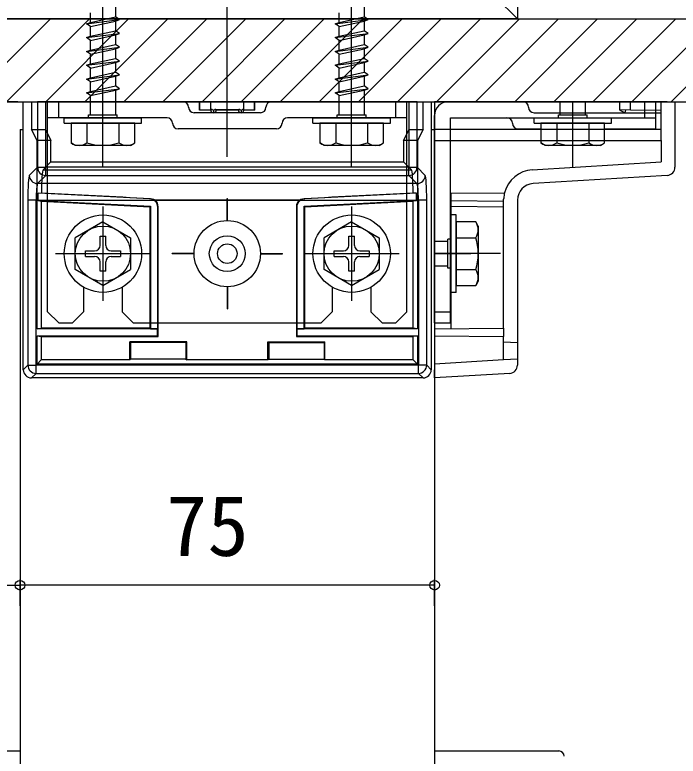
# Model space of a CAD drawing. Units: millimetres, scale not verified. Extents: x -875 to 875, y -1310 to 1300.
# Drawn here: x -531.6 to -411.6, y 831.6 to 965.7 of the extents above; entities that cross this region are included whole.
import ezdxf
from ezdxf.enums import TextEntityAlignment as Align

# ---------------------------------------------------------------- set-up
doc = ezdxf.new("R2010")
doc.units = ezdxf.units.MM
doc.header["$LTSCALE"] = 4
for name, color, linetype in [('0-4_YKK_12', 2, 'Continuous'), ('0-5_YKK_13', 4, 'Continuous'), ('0-6_YKK_D', 6, 'Continuous'), ('0-8_YSS_K', 3, 'Continuous')]:
    doc.layers.add(name, color=color, linetype=linetype)
doc.styles.add('ＭＳ ゴシック', font='')
doc.styles.get('ＭＳ ゴシック').set_extended_font_data('MS Gothic')

msp = doc.modelspace()

# ---------------------------------------------------------------- linework, layer by layer
at = {"layer": '0-4_YKK_12'}
for p, q in [((-530.699, 945), (-530.699, 145)), ((-530.699, 945), (-530.11, 945)), ((-456.289, 945), (-455.699, 945)), ((-455.699, 945), (-455.699, 145))]:
    msp.add_line(p, q, dxfattribs=at)
at = {"layer": '0-5_YKK_13'}
for p, q in [((-515.699, 938.1), (-515.699, 1039.144)), ((-470.699, 938.1), (-470.699, 1039.144)), ((-517.949, 964.35), (-517.949, 966.1)), ((-513.449, 967.1), (-513.449, 965.35)), ((-472.949, 964.35), (-472.949, 966.1)), ((-468.449, 967.1), (-468.449, 965.35)), ((-518.699, 964.1), (-512.699, 964.85)), ((-517.949, 964.35), (-513.449, 965.35)), ((-473.699, 964.1), (-467.699, 964.85)), ((-472.949, 964.35), (-468.449, 965.35)), ((-517.949, 961.85), (-517.949, 963.6)), ((-513.449, 964.6), (-513.449, 962.85)), ((-472.949, 961.85), (-472.949, 963.6)), ((-468.449, 964.6), (-468.449, 962.85)), ((-518.699, 961.6), (-512.699, 962.35)), ((-517.949, 961.85), (-513.449, 962.85)), ((-513.449, 962.1), (-513.449, 960.35)), ((-473.699, 961.6), (-467.699, 962.35)), ((-472.949, 961.85), (-468.449, 962.85)), ((-468.449, 962.1), (-468.449, 960.35)), ((-517.949, 959.35), (-517.949, 961.1)), ((-472.949, 959.35), (-472.949, 961.1)), ((-518.699, 959.1), (-512.699, 959.85)), ((-517.949, 959.35), (-513.449, 960.35)), ((-513.449, 959.6), (-513.449, 957.85)), ((-473.699, 959.1), (-467.699, 959.85)), ((-472.949, 959.35), (-468.449, 960.35)), ((-468.449, 959.6), (-468.449, 957.85)), ((-517.949, 956.85), (-517.949, 958.6)), ((-472.949, 956.85), (-472.949, 958.6)), ((-518.699, 956.6), (-512.699, 957.35)), ((-517.949, 956.85), (-513.449, 957.85)), ((-513.449, 957.1), (-513.449, 955.35)), ((-473.699, 956.6), (-467.699, 957.35)), ((-472.949, 956.85), (-468.449, 957.85)), ((-468.449, 957.1), (-468.449, 955.35)), ((-517.949, 954.35), (-517.949, 956.1)), ((-517.949, 954.35), (-513.449, 955.35)), ((-472.949, 954.35), (-472.949, 956.1)), ((-472.949, 954.35), (-468.449, 955.35)), ((-518.699, 954.1), (-512.699, 954.85)), ((-513.449, 954.6), (-513.449, 952.85)), ((-473.699, 954.1), (-467.699, 954.85)), ((-468.449, 954.6), (-468.449, 952.85)), ((-517.949, 951.85), (-517.949, 953.6)), ((-517.949, 951.85), (-513.449, 952.85)), ((-472.949, 951.85), (-472.949, 953.6)), ((-472.949, 951.85), (-468.449, 952.85)), ((-518.699, 951.6), (-512.699, 952.35)), ((-513.449, 952.1), (-513.449, 947.6)), ((-473.699, 951.6), (-467.699, 952.35)), ((-468.449, 952.1), (-468.449, 947.6)), ((-528.61, 950), (-528.61, 944.996)), ((-526.038, 950), (-527.536, 950)), ((-527.536, 950), (-527.536, 938.154)), ((-526.102, 950), (-526.102, 944.996)), ((-460.36, 950), (-526.038, 950)), ((-526.038, 938.154), (-526.038, 950)), ((-525.699, 912), (-525.699, 950)), ((-525.699, 950), (-460.699, 950)), ((-523.699, 947.1), (-523.699, 950)), ((-517.949, 947.6), (-517.949, 951.1)), ((-498.199, 948.5), (-498.199, 950)), ((-498.151, 948.548), (-498.151, 950)), ((-496.199, 948.565), (-496.199, 950)), ((-490.199, 948.565), (-490.199, 950)), ((-488.248, 948.548), (-488.248, 950)), ((-472.949, 947.6), (-472.949, 951.1)), ((-462.699, 947.1), (-462.699, 950)), ((-460.699, 912), (-460.699, 950)), ((-458.863, 950), (-460.36, 950)), ((-460.297, 944.996), (-460.297, 950)), ((-458.863, 950), (-456.289, 950)), ((-457.789, 944.996), (-457.789, 950)), ((-456.289, 950), (-456.289, 901.497)), ((-455.699, 950), (-455.699, 901.497)), ((-413.608, 950), (-455.699, 950)), ((-453.199, 950), (-415.699, 950)), ((-432.949, 947.6), (-432.949, 950)), ((-430.699, 938.1), (-430.699, 950)), ((-428.449, 950), (-428.449, 947.6)), ((-422.199, 948.565), (-422.199, 950)), ((-420.248, 948.548), (-420.248, 950)), ((-417.699, 950), (-417.699, 947.1)), ((-415.699, 950), (-415.699, 945.1)), ((-414.699, 944.996), (-414.699, 950)), ((-413.608, 950), (-412.199, 950)), ((-412.199, 950), (-412.199, 938.154)), ((-518.299, 947.6), (-513.099, 947.6)), ((-518.299, 947.1), (-518.299, 947.6)), ((-513.099, 947.1), (-513.099, 947.6)), ((-487.199, 948), (-499.199, 948)), ((-498.151, 948.548), (-496.199, 948.565)), ((-496.199, 948.565), (-495.934, 948.565)), ((-496.199, 948.557), (-496.199, 948.5)), ((-495.699, 948.5), (-495.699, 948)), ((-495.465, 948.565), (-490.934, 948.565)), ((-495.199, 948.557), (-495.199, 948.5)), ((-491.199, 948.5), (-495.199, 948.5)), ((-491.199, 948.557), (-491.199, 948.5)), ((-490.699, 948.5), (-490.699, 948)), ((-490.465, 948.565), (-490.199, 948.565)), ((-490.199, 948.565), (-488.248, 948.548)), ((-490.199, 948.557), (-490.199, 948.5)), ((-488.199, 948.5), (-490.199, 948.5)), ((-473.299, 947.6), (-468.099, 947.6)), ((-473.299, 947.1), (-473.299, 947.6)), ((-468.099, 947.1), (-468.099, 947.6)), ((-455.699, 910), (-455.699, 947.5)), ((-437.699, 948), (-415.699, 948)), ((-433.299, 947.6), (-428.099, 947.6)), ((-433.299, 947.1), (-433.299, 947.6)), ((-428.099, 947.1), (-428.099, 947.6)), ((-422.199, 948.565), (-420.248, 948.548)), ((-422.199, 948.5), (-422.199, 948.565)), ((-422.199, 948.5), (-421.199, 948)), ((-421.199, 948), (-421.081, 948.5)), ((-421.199, 948), (-414.699, 948)), ((-420.248, 948.548), (-414.699, 948.5)), ((-504.099, 947.1), (-525.699, 947.1)), ((-522.699, 947.1), (-508.699, 947.1)), ((-522.699, 946.1), (-522.699, 947.1)), ((-522.699, 946.1), (-508.699, 946.1)), ((-521.449, 946.1), (-521.449, 942.531)), ((-518.586, 946.1), (-518.586, 942.547)), ((-512.813, 946.1), (-512.813, 942.547)), ((-508.699, 946.1), (-508.699, 947.1)), ((-460.699, 947.1), (-482.299, 947.1)), ((-477.699, 947.1), (-463.699, 947.1)), ((-477.699, 946.1), (-477.699, 947.1)), ((-477.699, 946.1), (-463.699, 946.1)), ((-476.449, 946.1), (-476.449, 942.531)), ((-473.586, 946.1), (-473.586, 942.547)), ((-467.813, 946.1), (-467.813, 942.547)), ((-463.699, 946.1), (-463.699, 947.1)), ((-452.799, 947.1), (-415.699, 947.1)), ((-452.799, 910), (-452.799, 947.1)), ((-437.699, 947.1), (-423.699, 947.1)), ((-437.699, 946.1), (-437.699, 947.1)), ((-437.699, 946.1), (-423.699, 946.1)), ((-436.449, 946.1), (-436.449, 942.531)), ((-433.586, 946.1), (-433.586, 942.547)), ((-427.813, 946.1), (-427.813, 942.547)), ((-423.699, 946.1), (-423.699, 947.1)), ((-528.61, 944.996), (-526.102, 944.996)), ((-526.102, 944.996), (-525.102, 943)), ((-484.299, 945.1), (-502.099, 945.1)), ((-461.297, 943), (-460.297, 944.996)), ((-460.297, 944.996), (-457.789, 944.996)), ((-457.789, 944.996), (-458.789, 943)), ((-414.699, 944.996), (-455.699, 944.996)), ((-440.599, 945.1), (-436.399, 945.1)), ((-424.999, 945.1), (-415.699, 945.1)), ((-414.699, 943), (-414.699, 944.996)), ((-525.102, 943), (-527.61, 943)), ((-525.102, 939.09), (-525.102, 943)), ((-520.699, 942.1), (-521.449, 942.533)), ((-510.699, 942.1), (-520.699, 942.1)), ((-510.699, 942.1), (-509.949, 942.533)), ((-475.699, 942.1), (-476.449, 942.533)), ((-465.699, 942.1), (-475.699, 942.1)), ((-465.699, 942.1), (-464.949, 942.533)), ((-458.789, 943), (-458.789, 908.891)), ((-455.699, 943), (-414.699, 943)), ((-435.699, 942.1), (-436.449, 942.533)), ((-425.699, 942.1), (-435.699, 942.1)), ((-425.699, 942.1), (-424.949, 942.533)), ((-414.699, 943), (-414.699, 939.09)), ((-527.536, 938.154), (-529.02, 936.669)), ((-527.536, 938.154), (-526.038, 938.154)), ((-525.102, 939.09), (-526.53, 937.663)), ((-526.038, 936.657), (-526.038, 938.154)), ((-525.102, 939.09), (-461.297, 939.09)), ((-459.869, 937.663), (-461.297, 939.09)), ((-457.379, 936.669), (-458.863, 938.154)), ((-438.035, 937.663), (-414.699, 939.09)), ((-527.523, 935.172), (-526.038, 936.657)), ((-526.53, 937.663), (-459.869, 937.663)), ((-460.36, 936.657), (-458.876, 935.172)), ((-413.608, 936.657), (-437.883, 935.172)), ((-458.876, 935.172), (-527.523, 935.172)), ((-527.427, 933.477), (-526.835, 933.531)), ((-507.204, 932.417), (-527.427, 933.477)), ((-527.427, 932.143), (-527.427, 933.477)), ((-458.972, 933.477), (-479.195, 932.417)), ((-458.972, 933.477), (-459.564, 933.531)), ((-458.972, 932.143), (-458.972, 933.477)), ((-452.699, 933.477), (-443.029, 933.531)), ((-452.699, 932.143), (-452.699, 933.477)), ((-529.279, 932.178), (-529.279, 902.328)), ((-527.781, 932.178), (-529.279, 932.178)), ((-527.781, 932.178), (-458.617, 932.178)), ((-527.781, 902.328), (-527.781, 932.178)), ((-527.427, 932.143), (-526.845, 932.03)), ((-527.427, 932.143), (-507.117, 931.079)), ((-526.845, 932.03), (-507.199, 931)), ((-526.845, 932.03), (-526.845, 909)), ((-507.204, 932.417), (-507.121, 932.496)), ((-480.132, 932.173), (-506.267, 932.173)), ((-493.149, 928.5), (-493.149, 932.5)), ((-479.278, 932.496), (-479.195, 932.417)), ((-458.972, 932.143), (-459.553, 932.03)), ((-459.553, 909), (-459.553, 932.03)), ((-457.12, 932.178), (-458.617, 932.178)), ((-458.617, 932.178), (-458.617, 902.328)), ((-457.12, 902.328), (-457.12, 932.178)), ((-443.199, 932.03), (-443.199, 932.173)), ((-443.199, 909), (-443.199, 932.03)), ((-440.699, 932.178), (-440.699, 902.328)), ((-515.699, 931.034), (-515.699, 913.966)), ((-507.117, 931.079), (-507.199, 931)), ((-507.199, 931), (-507.199, 909)), ((-505.699, 930.998), (-505.782, 930.919)), ((-505.782, 908.917), (-505.782, 930.919)), ((-505.699, 907.5), (-505.699, 930.998)), ((-480.699, 930.998), (-480.699, 907.5)), ((-480.617, 930.919), (-480.699, 930.998)), ((-480.617, 930.919), (-480.617, 908.917)), ((-479.282, 931.079), (-479.199, 931)), ((-470.699, 931.034), (-470.699, 913.966)), ((-452.699, 931.079), (-443.199, 931)), ((-452.699, 908.917), (-452.699, 931.079)), ((-452.799, 915.5), (-452.799, 929.5)), ((-451.799, 929.5), (-452.799, 929.5)), ((-451.799, 915.5), (-451.799, 929.5)), ((-515.699, 928.25), (-520.699, 925.363)), ((-515.699, 928.25), (-510.699, 925.363)), ((-470.699, 928.25), (-475.699, 925.363)), ((-470.699, 928.25), (-465.699, 925.363)), ((-447.799, 927.5), (-448.232, 928.25)), ((-447.799, 927.5), (-447.799, 917.5)), ((-520.699, 919.637), (-520.699, 925.363)), ((-516.199, 924), (-516.199, 925.65)), ((-516.199, 925.65), (-515.199, 925.65)), ((-515.199, 924), (-515.199, 925.65)), ((-510.699, 925.363), (-510.699, 919.637)), ((-475.699, 919.637), (-475.699, 925.363)), ((-471.199, 924), (-471.199, 925.65)), ((-471.199, 925.65), (-470.199, 925.65)), ((-470.199, 924), (-470.199, 925.65)), ((-465.699, 925.363), (-465.699, 919.637)), ((-455.699, 924.75), (-453.299, 924.75)), ((-453.299, 919.9), (-453.299, 925.1)), ((-452.799, 925.1), (-453.299, 925.1)), ((-451.799, 925.387), (-448.246, 925.387)), ((-524.267, 922.5), (-507.132, 922.5)), ((-518.849, 923), (-517.199, 923)), ((-518.849, 922), (-518.849, 923)), ((-518.849, 922), (-517.199, 922)), ((-514.199, 923), (-512.549, 923)), ((-514.199, 922), (-512.549, 922)), ((-512.549, 923), (-512.549, 922)), ((-499.199, 922.55), (-503.199, 922.55)), ((-487.2, 922.55), (-483.199, 922.55)), ((-479.267, 922.5), (-462.132, 922.5)), ((-473.849, 923), (-472.199, 923)), ((-473.849, 922), (-473.849, 923)), ((-473.849, 922), (-472.199, 922)), ((-469.199, 923), (-467.549, 923)), ((-469.199, 922), (-467.549, 922)), ((-467.549, 923), (-467.549, 922)), ((-455.699, 922.5), (-449.155, 922.5)), ((-443.799, 922.5), (-455.699, 922.5)), ((-516.199, 919.35), (-516.199, 921)), ((-515.199, 919.35), (-515.199, 921)), ((-471.199, 919.35), (-471.199, 921)), ((-470.199, 919.35), (-470.199, 921)), ((-515.699, 916.75), (-520.699, 919.637)), ((-515.199, 919.35), (-516.199, 919.35)), ((-515.699, 916.75), (-510.699, 919.637)), ((-470.699, 916.75), (-475.699, 919.637)), ((-470.199, 919.35), (-471.199, 919.35)), ((-470.699, 916.75), (-465.699, 919.637)), ((-453.299, 920.25), (-455.699, 920.25)), ((-452.799, 919.9), (-453.299, 919.9)), ((-451.799, 919.613), (-448.246, 919.613)), ((-519.199, 916.438), (-519.199, 912)), ((-512.199, 916.438), (-512.199, 912)), ((-493.149, 916.5), (-493.149, 912.5)), ((-474.199, 916.438), (-474.199, 912)), ((-467.199, 916.438), (-467.199, 912)), ((-451.799, 916.75), (-448.23, 916.75)), ((-447.799, 917.5), (-448.232, 916.75)), ((-451.799, 915.5), (-452.799, 915.5)), ((-523.699, 910), (-525.699, 912)), ((-521.199, 910), (-519.199, 912)), ((-510.199, 910), (-512.199, 912)), ((-476.199, 910), (-474.199, 912)), ((-465.199, 910), (-467.199, 912)), ((-462.699, 910), (-460.699, 912)), ((-455.699, 912), (-452.799, 912)), ((-523.699, 910), (-521.199, 910)), ((-510.199, 910), (-476.199, 910)), ((-465.199, 910), (-462.699, 910)), ((-455.699, 910), (-452.799, 910)), ((-527.61, 908.891), (-526.845, 909)), ((-505.809, 908.891), (-527.61, 908.891)), ((-507.199, 909), (-526.845, 909)), ((-507.117, 908.917), (-507.199, 909)), ((-505.782, 908.917), (-505.809, 908.891)), ((-505.809, 907.609), (-505.809, 908.891)), ((-480.59, 908.891), (-480.617, 908.917)), ((-480.617, 908.917), (-479.282, 908.917)), ((-458.789, 908.891), (-480.59, 908.891)), ((-480.59, 908.891), (-480.59, 907.609)), ((-459.553, 909), (-479.199, 909)), ((-458.789, 908.891), (-459.553, 909)), ((-455.699, 908.891), (-443.199, 909)), ((-443.199, 909), (-443.199, 907.5)), ((-527.61, 907.609), (-526.845, 907.5)), ((-526.845, 907.5), (-526.845, 903.265)), ((-526.845, 907.5), (-505.699, 907.5)), ((-505.809, 907.609), (-505.699, 907.5)), ((-480.59, 907.609), (-458.789, 907.609)), ((-458.789, 907.609), (-459.553, 907.5)), ((-459.553, 903.265), (-459.553, 907.5)), ((-458.789, 907.609), (-458.789, 902.5)), ((-455.699, 907.609), (-443.199, 907.5)), ((-443.199, 903.265), (-443.199, 907.5)), ((-510.852, 906.57), (-510.699, 906.417)), ((-510.852, 903.265), (-510.852, 906.57)), ((-510.699, 906.417), (-510.699, 903.417)), ((-500.699, 906.417), (-510.699, 906.417)), ((-500.547, 906.57), (-500.699, 906.417)), ((-500.699, 906.417), (-500.699, 903.417)), ((-485.852, 906.57), (-485.699, 906.417)), ((-485.852, 906.57), (-475.547, 906.57)), ((-485.852, 903.265), (-485.852, 906.57)), ((-485.699, 906.417), (-485.699, 903.417)), ((-475.547, 906.57), (-475.699, 906.417)), ((-475.547, 903.265), (-475.547, 906.57)), ((-443.199, 906.57), (-440.699, 906.417)), ((-527.61, 902.5), (-526.845, 903.265)), ((-510.852, 903.265), (-526.845, 903.265)), ((-510.699, 903.417), (-510.852, 903.265)), ((-500.699, 903.417), (-510.699, 903.417)), ((-500.699, 903.417), (-500.547, 903.265)), ((-485.852, 903.265), (-500.547, 903.265)), ((-485.699, 903.417), (-485.852, 903.265)), ((-485.699, 903.417), (-475.699, 903.417)), ((-475.699, 903.417), (-475.547, 903.265)), ((-459.553, 903.265), (-475.547, 903.265)), ((-459.553, 903.265), (-458.789, 902.5)), ((-443.199, 903.265), (-455.699, 902.5)), ((-440.699, 903.417), (-443.199, 903.265)), ((-529.279, 902.328), (-530.11, 901.497)), ((-529.279, 902.328), (-527.781, 902.328)), ((-458.617, 902.328), (-527.781, 902.328)), ((-527.781, 900.831), (-527.781, 902.328)), ((-458.789, 902.5), (-527.61, 902.5)), ((-457.12, 902.328), (-458.617, 902.328)), ((-456.289, 901.497), (-457.12, 902.328)), ((-528.613, 900), (-527.781, 900.831)), ((-458.617, 900.831), (-457.786, 900)), ((-457.786, 900), (-528.613, 900)), ((-543.239, 832.5), (-530.699, 832.5)), ((-455.699, 832.5), (-433.239, 832.5))]:
    msp.add_line(p, q, dxfattribs=at)
for points in [[(-517.949, 963.6), (-513.449, 964.6), (-512.699, 964.85), (-513.449, 965.35)], [(-472.949, 963.6), (-468.449, 964.6), (-467.699, 964.85), (-468.449, 965.35)], [(-517.949, 963.6), (-518.699, 964.1), (-517.949, 964.35)], [(-472.949, 963.6), (-473.699, 964.1), (-472.949, 964.35)], [(-517.949, 961.1), (-513.449, 962.1), (-512.699, 962.35), (-513.449, 962.85)], [(-472.949, 961.1), (-468.449, 962.1), (-467.699, 962.35), (-468.449, 962.85)], [(-517.949, 961.1), (-518.699, 961.6), (-517.949, 961.85)], [(-472.949, 961.1), (-473.699, 961.6), (-472.949, 961.85)], [(-517.949, 958.6), (-518.699, 959.1), (-517.949, 959.35)], [(-517.949, 958.6), (-513.449, 959.6), (-512.699, 959.85), (-513.449, 960.35)], [(-472.949, 958.6), (-473.699, 959.1), (-472.949, 959.35)], [(-472.949, 958.6), (-468.449, 959.6), (-467.699, 959.85), (-468.449, 960.35)], [(-517.949, 956.1), (-518.699, 956.6), (-517.949, 956.85)], [(-517.949, 956.1), (-513.449, 957.1), (-512.699, 957.35), (-513.449, 957.85)], [(-472.949, 956.1), (-473.699, 956.6), (-472.949, 956.85)], [(-472.949, 956.1), (-468.449, 957.1), (-467.699, 957.35), (-468.449, 957.85)], [(-517.949, 953.6), (-513.449, 954.6), (-512.699, 954.85), (-513.449, 955.35)], [(-472.949, 953.6), (-468.449, 954.6), (-467.699, 954.85), (-468.449, 955.35)], [(-517.949, 953.6), (-518.699, 954.1), (-517.949, 954.35)], [(-472.949, 953.6), (-473.699, 954.1), (-472.949, 954.35)], [(-517.949, 951.1), (-513.449, 952.1), (-512.699, 952.35), (-513.449, 952.85)], [(-472.949, 951.1), (-468.449, 952.1), (-467.699, 952.35), (-468.449, 952.85)], [(-517.949, 951.1), (-518.699, 951.6), (-517.949, 951.85)], [(-472.949, 951.1), (-473.699, 951.6), (-472.949, 951.85)], [(-530.11, 901.497), (-530.11, 950), (-527.536, 950)], [(-488.248, 948.548), (-488.199, 948.5), (-488.199, 950)], [(-460.36, 950), (-460.36, 938.154), (-458.863, 938.154), (-458.863, 950)], [(-496.199, 948.5), (-498.199, 948.5), (-498.151, 948.548)], [(-509.949, 942.531), (-509.949, 946.1), (-521.449, 946.1)], [(-464.949, 942.531), (-464.949, 946.1), (-476.449, 946.1)], [(-424.949, 942.531), (-424.949, 946.1), (-436.449, 946.1)], [(-527.61, 908.891), (-527.61, 943), (-528.61, 944.996)], [(-458.789, 943), (-461.297, 943), (-461.297, 939.09)], [(-526.038, 936.657), (-460.36, 936.657), (-460.36, 938.154), (-526.038, 938.154)], [(-507.121, 932.496), (-506.817, 932.448), (-506.528, 932.339), (-506.267, 932.173)], [(-493.249, 928.5), (-493.249, 932.5), (-493.149, 932.5)], [(-480.132, 932.173), (-479.872, 932.339), (-479.584, 932.448), (-479.278, 932.496)], [(-479.282, 908.917), (-479.282, 931.079), (-458.972, 932.143)], [(-479.282, 908.917), (-479.199, 909), (-479.199, 931), (-459.553, 932.03)], [(-452.699, 931.079), (-452.699, 932.143), (-443.199, 932.03)], [(-443.199, 932.173), (-443.197, 932.339), (-443.193, 932.448), (-443.19, 932.496)], [(-507.117, 931.079), (-507.117, 908.917), (-505.782, 908.917)], [(-448.23, 928.25), (-451.799, 928.25), (-451.799, 916.75)], [(-499.199, 922.45), (-503.199, 922.45), (-503.199, 922.55)], [(-487.2, 922.45), (-483.199, 922.45), (-483.199, 922.55)], [(-493.249, 916.5), (-493.249, 912.5), (-493.149, 912.5)], [(-527.61, 902.5), (-527.61, 907.609), (-505.809, 907.609)], [(-480.59, 907.609), (-480.699, 907.5), (-459.553, 907.5)], [(-500.547, 903.265), (-500.547, 906.57), (-510.852, 906.57)], [(-485.699, 906.417), (-475.699, 906.417), (-475.699, 903.417)], [(-527.781, 900.831), (-458.617, 900.831), (-458.617, 902.328)], [(-442.108, 900.831), (-455.699, 900), (-455.699, 901.497)]]:
    msp.add_lwpolyline(points, dxfattribs=at)
for centre, radius in [((-515.699, 922.5), 7), ((-493.199, 922.5), 6), ((-470.699, 922.5), 7), ((-515.699, 922.5), 5), ((-470.699, 922.5), 5), ((-493.199, 922.5), 3.25), ((-493.199, 922.5), 1.773)]:
    msp.add_circle(centre, radius, dxfattribs=at)
for centre, radius, start, end in [((-501.199, 949), 1, 0, 90), ((-485.199, 949), 1, 90, 180), ((-453.199, 947.5), 2.5, 90, 180), ((-439.699, 949), 1, 0, 90), ((-499.199, 949), 1, 180, 270), ((-487.199, 949), 1, 270, 0), ((-437.699, 949), 1, 180, 270), ((-495.699, 948.5), 0.5, 180, 270), ((-495.699, 948.5), 0.5, 270, 0), ((-490.699, 948.5), 0.5, 180, 270), ((-490.699, 948.5), 0.5, 270, 0), ((-504.099, 946.1), 1, 0, 90), ((-502.099, 946.1), 1, 180, 270), ((-484.299, 946.1), 1, 270, 0), ((-482.299, 946.1), 1, 90, 180), ((-442.599, 946.1), 1, 0, 90), ((-440.599, 946.1), 1, 180, 270), ((-520.03, 944.656), 2.556, 236.25178, 304.38425), ((-515.699, 951.653), 9.553, 252.41205, 287.58795), ((-511.369, 944.656), 2.556, 235.61575, 303.74822), ((-475.03, 944.656), 2.556, 236.25178, 304.38425), ((-470.699, 951.653), 9.553, 252.41205, 287.58795), ((-466.369, 944.656), 2.556, 235.61575, 303.74822), ((-435.03, 944.656), 2.556, 236.25178, 304.38425), ((-430.699, 951.653), 9.553, 252.41205, 287.58795), ((-426.369, 944.656), 2.556, 235.61575, 303.74822), ((-526.032, 938.161), 1.504, 180.24971, 269.75029), ((-460.367, 938.161), 1.504, 270.24971, 359.75029), ((-413.699, 938.154), 1.5, 273.5, 0), ((-527.517, 936.676), 1.504, 180.24971, 269.75029), ((-458.882, 936.676), 1.504, 270.24971, 359.75029), ((-437.699, 932.173), 5.5, 93.5, 165.71245), ((-437.699, 932.178), 3, 93.5, 180), ((-437.699, 932.173), 5.5, 165.71245, 176.63583), ((-450.355, 926.83), 2.556, 325.61575, 33.74822), ((-457.353, 922.5), 9.553, 342.41205, 17.58795), ((-517.199, 924), 1, 270, 0), ((-514.199, 924), 1, 180, 270), ((-472.199, 924), 1, 270, 0), ((-469.199, 924), 1, 180, 270), ((-517.199, 921), 1, 0, 90), ((-514.199, 921), 1, 90, 180), ((-472.199, 921), 1, 0, 90), ((-469.199, 921), 1, 90, 180), ((-450.355, 918.17), 2.556, 326.25178, 34.38425), ((-527.775, 902.335), 1.504, 180.24971, 269.75029), ((-458.624, 902.335), 1.504, 270.24971, 359.75029), ((-442.199, 902.328), 1.5, 273.5, 0), ((-433.239, 831.5), 1, 3, 90)]:
    msp.add_arc(centre, radius, start, end, dxfattribs=at)
for centre, major_axis, ratio, start_param, end_param in [((-495.699, 948.557), (0.5, 0), 0.019861, 2.0595541, 3.1415927), ((-495.699, 949.059), (0, -0.559), 0.894427, 5.7944275, 6.2831853), ((-495.699, 949.059), (0, 0.559), 0.894427, 3.1415927, 3.6303505), ((-495.699, 948.557), (0.5, 0), 0.019861, 0, 1.0820385), ((-490.699, 948.557), (0.5, 0), 0.019861, 2.0595541, 3.1415927), ((-490.699, 949.059), (0, -0.559), 0.894427, 5.7944275, 6.2831853), ((-490.699, 949.059), (0, 0.559), 0.894427, 3.1415927, 3.6303505), ((-490.699, 948.557), (0.5, 0), 0.019861, 0, 1.0820385), ((-529.003, 932.178), (0, -4.5), 0.061163, 3.2026792, 4.712389), ((-526.509, 932.173), (0, -5.5), 0.061163, 3.2026792, 4.4630242), ((-459.89, 932.173), (0, -5.5), 0.061163, 1.8201612, 3.0805061), ((-457.395, 932.178), (0, -4.5), 0.061163, 1.5707963, 3.0805061), ((-527.506, 932.178), (0, -3), 0.091744, 3.2026792, 4.712389), ((-458.893, 932.178), (0, -3), 0.091744, 1.5707963, 3.0805061), ((-500.047, 932.173), (104.95, -5.5), 0.000457, 4.4543095, 4.6449585), ((-486.352, 932.173), (104.95, 5.5), 0.000457, 4.7798195, 4.9704685), ((-507.282, 930.919), (1.088, 1.033), 0.999928, 5.5240032, 7.0423674), ((-507.199, 930.998), (1.088, 1.033), 0.999928, 5.5240032, 6.4242443), ((-479.199, 930.998), (-1.088, 1.033), 0.999928, 6.1421263, 7.0423674), ((-479.116, 930.919), (-1.088, 1.033), 0.999928, 5.5240032, 7.0423674), ((-528.607, 901.503), (-1.065, -1.065), 0.99628, 5.4996506, 7.06672), ((-457.792, 901.503), (1.065, -1.065), 0.99628, 5.4996506, 7.06672)]:
    msp.add_ellipse(centre, major_axis=major_axis, ratio=ratio, start_param=start_param, end_param=end_param, dxfattribs=at)
at = {"layer": '0-6_YKK_D'}
for p, q in [((-531.11, 950), (-713.699, 950)), ((-530.699, 858.765), (-530.699, 863.5)), ((-530.699, 858.765), (-530.699, 863.5)), ((-455.699, 858.765), (-455.699, 863.5)), ((-542.699, 862.5), (-530.699, 862.5)), ((-455.699, 862.5), (-530.699, 862.5))]:
    msp.add_line(p, q, dxfattribs=at)
for centre in [(-530.699, 862.5), (-530.699, 862.5), (-455.699, 862.5)]:
    msp.add_circle(centre, 0.875, dxfattribs=at)
at = {"layer": '0-8_YSS_K'}
for p, q in [((-535.699, 1060), (-440.699, 965)), ((-493.199, 940), (-493.199, 1060.218)), ((-440.699, 1060), (-440.699, 965)), ((-725, 965), (-261.199, 965)), ((-440.699, 965), (-545.699, 965)), ((-540.188, 950), (-525.188, 965)), ((-533.117, 950), (-518.117, 965)), ((-526.046, 950), (-511.046, 965)), ((-518.975, 950), (-503.975, 965)), ((-511.904, 950), (-496.904, 965)), ((-504.833, 950), (-489.833, 965)), ((-497.762, 950), (-482.762, 965)), ((-490.691, 950), (-475.691, 965)), ((-483.62, 950), (-468.62, 965)), ((-476.549, 950), (-461.549, 965)), ((-469.478, 950), (-454.478, 965)), ((-462.407, 950), (-447.407, 965)), ((-455.335, 950), (-440.335, 965)), ((-448.264, 950), (-433.264, 965)), ((-441.193, 950), (-426.193, 965)), ((-434.122, 950), (-419.122, 965)), ((-427.051, 950), (-412.051, 965)), ((-419.98, 950), (-404.98, 965)), ((-412.909, 950), (-397.909, 965)), ((-725, 950), (-261.199, 950))]:
    msp.add_line(p, q, dxfattribs=at)

# ---------------------------------------------------------------- texts
at = {"layer": '0-6_YKK_D', "style": 'ＭＳ ゴシック'}
msp.add_text('75', height=11, dxfattribs=at).set_placement((-504.279, 864.5), align=Align.BOTTOM_LEFT)

doc.saveas('drawing.dxf')
